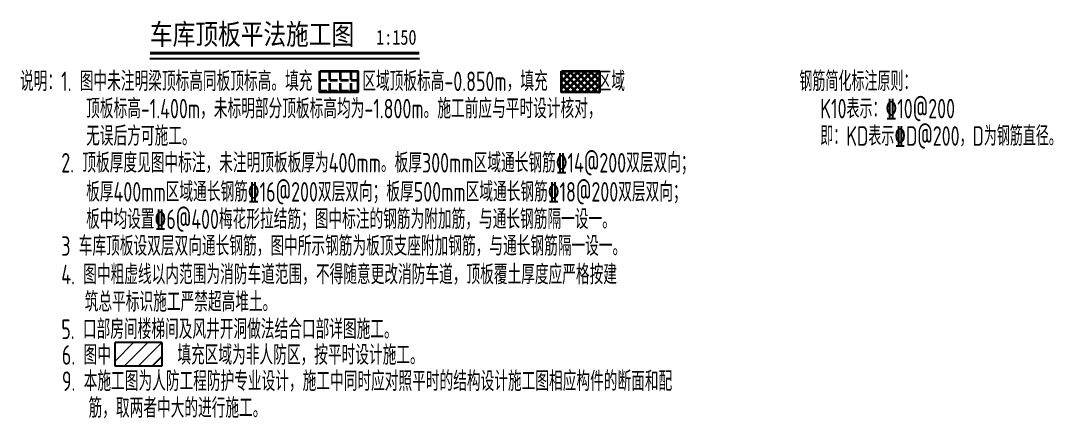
# Model space of a CAD drawing. Extents: x -502255 to 1362592, y -400300 to 332622.
# Drawn here: x 1250552 to 1290165, y -341863 to -326596 of the extents above; entities that cross this region are included whole.
import ezdxf

# ---------------------------------------------------------------- set-up
doc = ezdxf.new("R2010")
doc.units = 0
doc.header["$LTSCALE"] = 1000
doc.header["$MEASUREMENT"] = 0
for name, color, linetype in [('BASE_DIM', 3, 'Continuous'), ('PUB_TEXT', 7, 'Continuous'), ('TEXT', 53, 'Continuous')]:
    doc.layers.add(name, color=color, linetype=linetype)
doc.layers.add('人防范围填充', color=55, linetype='Continuous', lineweight=9)
doc.layers.add('梁附加箍筋', color=1, linetype='Continuous', lineweight=35)
doc.styles.add('TSSD_Label', font='tssdeng2.shx', dxfattribs={"width": 0.7, "bigfont": 'tssdchn.shx'})
doc.styles.add('TSSD_Rein', font='tssdeng2.shx', dxfattribs={"width": 0.7, "bigfont": 'hztxt.shx'})
doc.styles.add('TYDG_01', font='', dxfattribs={"width": 0.8})
doc.styles.get('TYDG_01').set_extended_font_data('SimSun')

msp = doc.modelspace()

# ---------------------------------------------------------------- hatches: boundary and pattern name
at = {"layer": '梁附加箍筋'}
h = msp.add_hatch(dxfattribs=at)
h.set_pattern_fill('ANGLE', color=256, scale=1500, style=0)
h.set_pattern_definition([(0, (667996.8, 5653.6), (0, 412.5), [300, -112.5]), (90, (667996.8, 5653.6), (-412.5, 3e-14), [300, -112.5])])
h.paths.add_polyline_path([(1262032.6, -328534.7), (1263482.2, -328534.7), (1263482.2, -329345.6), (1262032.6, -329345.6)])
h = msp.add_hatch(dxfattribs=at)
h.set_pattern_fill('ANSI37', color=256, scale=1500, style=0)
h.set_pattern_definition([(45, (667996.8, 5653.58), (-132.58252, 132.58252), []), (135, (667996.8, 5653.58), (-132.58252, -132.58252), [])])
h.paths.add_polyline_path([(1271301.6, -328534.7), (1272751.2, -328534.7), (1272751.2, -329345.6), (1271301.6, -329345.6)])

# ---------------------------------------------------------------- linework, layer by layer
at = {"layer": 'BASE_DIM', "const_width": 105}
msp.add_lwpolyline([(1255511.7, -327844.4), (1265851.1, -327844.4)], dxfattribs=at)
at = {"layer": 'BASE_DIM'}
msp.add_lwpolyline([(1255511.7, -328054.4), (1265851.1, -328054.4)], dxfattribs=at)
at = {"layer": 'TEXT'}
for p, q in [((1254180.5, -339864.1), (1254180.5, -338956.7)), ((1255971.2, -338956.7), (1254180.5, -338956.7)), ((1255971.2, -338956.7), (1255971.2, -339864.1)), ((1255594.3, -339864.1), (1255971.2, -339487.2)), ((1255971.2, -339864.1), (1254180.5, -339864.1))]:
    msp.add_line(p, q, dxfattribs=at)
at = {"layer": '人防范围填充', "lineweight": 13}
for p, q in [((1254180.5, -339661.5), (1254885.2, -338956.7)), ((1254516.6, -339864.1), (1255424, -338956.7)), ((1255055.4, -339864.1), (1255962.9, -338956.7))]:
    msp.add_line(p, q, dxfattribs=at)
at = {"layer": '梁附加箍筋'}
for points in [[(1262032.6, -328534.7), (1263482.2, -328534.7), (1263482.2, -329345.6), (1262032.6, -329345.6)], [(1271301.6, -328534.7), (1272751.2, -328534.7), (1272751.2, -329345.6), (1271301.6, -329345.6)]]:
    msp.add_lwpolyline(points, close=True, dxfattribs=at)

# ---------------------------------------------------------------- texts
at = {"layer": 'PUB_TEXT', "style": 'TYDG_01', "width": 0.8}
for s, height, p in [('车库顶板平法施工图', 797.47, (1255511.7, -327514.7)), ('1:150', 569.62, (1264187.2, -327519.2))]:
    msp.add_text(s, height=height, dxfattribs=at).set_placement(p)
at = {"layer": 'TEXT', "color": 1, "style": 'TSSD_Rein', "width": 0.7}
msp.add_text('说明：1. 图中未注明梁顶标高同板顶标高。填充      区域顶板标高-0.850m，填充      区域', height=750, dxfattribs=at).set_placement((1250528, -329299))
at = {"layer": 'TEXT', "width": 0.7}
for s, style, p in [('钢筋简化标注原则：', 'TSSD_Label', (1280425.1, -329299)), ('顶板标高-1.400m，未标明部分顶板标高均为-1.800m。施工前应与平时设计核对，', 'TSSD_Rein', (1253063.9, -330349)), ('K10表示：\x8410@200', 'TSSD_Label', (1281223.8, -330349)), ('无误后方可施工。', 'TSSD_Rein', (1253063.9, -331399)), ('即：KD表示\x84D@200，D为钢筋直径。', 'TSSD_Label', (1281223.8, -331399)), ('2. 顶板厚度见图中标注，未注明顶板板厚为400mm。板厚300mm区域通长钢筋\x8414@200双层双向；', 'TSSD_Rein', (1252109.7, -332427.4)), ('板厚400mm区域通长钢筋\x8416@200双层双向；板厚500mm区域通长钢筋\x8418@200双层双向；', 'TSSD_Rein', (1253063.9, -333543.6)), ('板中均设置\x846@400梅花形拉结筋；图中标注的钢筋为附加筋，与通长钢筋隔一设一。', 'TSSD_Rein', (1253063.9, -334593.6)), ('3 车库顶板设双层双向通长钢筋，图中所示钢筋为板顶支座附加钢筋，与通长钢筋隔一设一。', 'TSSD_Rein', (1252109.7, -335622)), ('4. 图中粗虚线以内范围为消防车道范围，不得随意更改消防车道，顶板覆土厚度应严格按建', 'TSSD_Rein', (1252109.7, -336716.6)), ('筑总平标识施工严禁超高堆土。', 'TSSD_Rein', (1253009.6, -337766.6)), ('5. 口部房间楼梯间及风井开洞做法结合口部详图施工。', 'TSSD_Rein', (1252109.7, -338816.6)), ('6. 图中        填充区域为非人防区，按平时设计施工。', 'TSSD_Rein', (1252134.5, -339805.5)), ('9. 本施工图为人防工程防护专业设计，施工中同时应对照平时的结构设计施工图相应构件的断面和配', 'TSSD_Rein', (1252134.5, -340811)), ('筋，取两者中大的进行施工。', 'TSSD_Rein', (1253156.1, -341838.5))]:
    msp.add_text(s, height=750, dxfattribs=dict(at, style=style)).set_placement(p)

doc.saveas('drawing.dxf')
